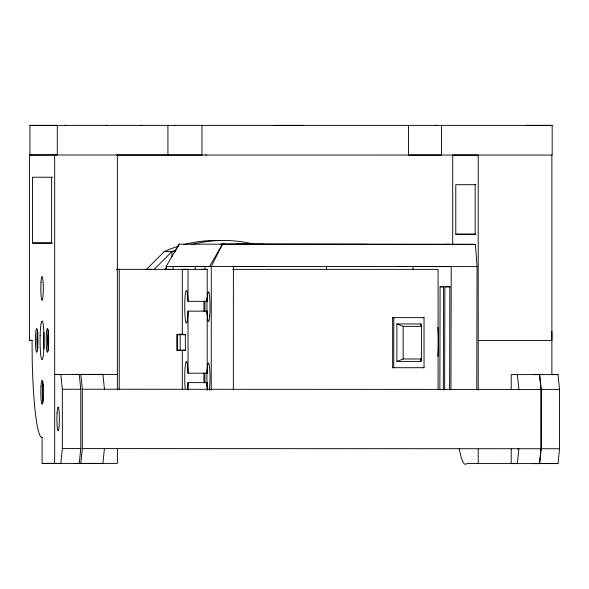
<?xml version="1.0" encoding="UTF-8"?>
<svg xmlns="http://www.w3.org/2000/svg" width="589" height="589" viewBox="0 0 589 589"><rect width="100%" height="100%" fill="white"/><g stroke="black" fill="none" stroke-linecap="round" stroke-linejoin="round"><path stroke-width="0.88" d="M117.366 374.427L54.674 374.427L60.814 374.427L62.346 389.255L62.346 448.582L60.807 463.41L42.121 463.403L42.121 437.082L41.576 437.509A97.244 10.057 90 0 1 32.233 360.983L32.056 340.376L29.45 340.376L29.45 154.988L31.269 154.988M51.604 177.245L51.604 243.043L32.52 243.036L32.52 177.237L52.509 177.237M54.674 463.41L54.674 155.003L201.968 155.025L201.968 125.391M79.25 463.41L80.781 448.582L80.781 389.255L79.25 374.427M80.759 463.418L82.313 448.59L82.335 389.233L80.803 374.413L74.641 374.435M117.366 448.73L117.366 463.41L42.121 463.403M117.366 390.021L117.366 155.003M119.228 389.174L119.228 269.364L116.556 269.357M166.172 269.136L166.172 266.39L179.093 244.17L475.367 244.347L477.038 266.596L476.781 389.27M171.959 256.797L171.959 251.562A126.679 125.994 -90 0 1 176.03 249.81M173.1 269.21L173.1 266.464L166.172 266.39M177.112 350.227L177.112 334.132M177.127 350.227L177.127 334.655L185.358 334.655L185.358 350.227L177.127 350.227L180.197 350.227L180.197 334.655L177.127 334.655M182.295 389.322L182.295 350.227L185.358 350.227M188.031 373.198L188.031 311.154L207.21 311.154L207.21 373.198L188.031 373.198L187.913 370.172A16.315 1.686 90 0 0 185.454 364.341A16.315 1.686 90 0 0 185.174 388.725M201.467 269.364L207.21 269.364L207.188 301.325L188.009 301.325L188.031 269.364L182.295 269.364L182.295 334.655L185.358 334.655M195.231 269.144L195.231 266.405L205.406 266.427M204.92 382.74L204.928 373.588M204.957 311.331L204.957 301.266M204.972 269.225L204.979 266.478L233.406 266.486L233.347 389.903M211.223 390.065L211.282 266.456L222.473 244.185L475.367 244.347M326.586 269.21L326.586 266.464M392.642 367.705L392.642 317.648L424.036 317.655L424.036 367.705L392.642 367.705L393.791 367.705L393.791 317.655L392.642 317.648M396.89 361.403L396.89 323.957L420.936 323.957L421.584 326.365L421.584 358.995L420.936 361.403L396.89 361.403L403.148 358.995L421.584 358.995M403.148 358.995L403.148 326.365L396.89 323.957M408.486 125.391L408.486 155.047L441.529 155.054L441.529 125.391M420.936 361.403L420.936 358.664M420.936 325.783L420.936 323.957M438.083 389.167L438.083 269.364L232.648 269.364M452.705 244.972L452.705 155.04L478.216 155.054L478.216 390.058M475.146 184.71L475.146 234.216L455.776 234.208L455.776 184.703L475.779 184.703M551.878 155.054L551.878 374.589L558.019 374.589L559.55 389.425L559.55 448.744L558.019 463.58L478.216 463.572L478.216 448.87M511.223 448.906L511.223 463.587L517.348 463.617L518.887 448.796L517.348 448.796M511.223 389.277L511.223 374.604L539.671 374.589L541.203 389.425L541.203 448.744L539.671 463.58M539.458 374.611L541.041 389.447L541.011 448.803L539.472 463.624L533.347 463.595M413.044 269.276L413.044 266.53L451.233 266.589L450.946 389.903M439.865 389.314L440.086 286.784L443.554 286.784L443.326 389.314M444.636 389.984L444.872 286.784L449.841 286.784L449.621 389.778M188.031 311.154L187.943 313.797A16.315 1.686 90 0 1 185.321 319.12A16.315 1.686 90 0 1 185.469 293.27A16.315 1.686 90 0 1 188.009 301.325M207.114 313.797L207.21 311.154M104.437 448.604L102.891 463.433L74.597 463.418M174.962 252.107L175.787 250.516M176.612 248.933L179.093 244.17M209.551 266.412L222.473 244.185M165.465 269.357L166.496 267.877M146.138 269.762L164.257 251.562A126.679 125.994 -90 0 1 178.349 246.195M153.832 269.769L171.959 251.562M224.74 244.199L220.89 244.229L367.197 244.28M303.615 125.391L273.789 125.391M96.765 374.442L102.928 374.42L104.467 389.248M195.231 266.405L173.1 266.464L205.701 266.412M65.983 125.391L65.217 125.391L65.872 125.391M106.145 125.391L106.903 125.391L106.248 125.391M140.226 125.383L142.111 125.383M526.08 125.376L552.165 125.391L552.165 155.054L116.644 155.032M29.943 125.383L57.288 125.391L57.288 154.951L29.943 155.04L29.943 125.383L552.165 125.391M206.511 155.032L205.833 155.032M29.45 154.988L54.674 155.003M455.776 234.208L475.779 234.208M32.52 243.036L52.509 243.036M445.63 244.295L448.708 244.302M164.257 251.562L175.61 251.562M232.5 266.486L477.038 266.596M116.674 269.35L207.21 269.364M145.535 269.342L151.27 269.35M164.706 269.342L170.449 269.35M422.887 317.648L424.036 317.655M403.148 326.365L421.584 326.365M179.704 334.132L182.295 334.132M29.45 340.376L32.174 340.376M478.216 340.442L551.878 340.442L551.878 331.519M422.887 367.705L424.036 367.705M73.11 374.427L102.928 374.42M533.531 374.589L558.019 374.589M187.56 389.734A16.315 1.686 90 0 0 188.031 382.614L207.203 382.607L207.203 389.962M62.346 389.255L80.781 389.255M82.335 389.233L541.041 389.447M517.37 389.439L518.916 389.439L517.333 374.604M541.203 389.425L559.55 389.425M62.346 448.582L80.781 448.582M82.313 448.59L559.55 448.744M478.216 463.572L466.841 463.565A123.859 12.811 90 0 1 459.221 448.619M533.531 463.572L558.019 463.58M434.815 125.383L436.405 125.383M235.968 244.214L263.99 244.251M367.19 266.522L369.494 266.53M396.772 266.522L406.668 266.537M440.086 286.784L443.561 286.791M444.872 286.784L450.217 286.791M173.865 125.391L174.867 125.391M235.953 266.434L263.982 266.5M207.092 370.172L207.21 373.198M188.031 382.614L188.031 389.962M167.917 125.391L167.924 154.944M207.571 389.999A14.828 1.539 -90 0 1 207.313 367.992A14.828 1.539 -90 0 1 209.61 367.992A14.828 1.539 -90 0 1 209.338 389.999M437.929 327.462A23.081 2.4 -89.9 0 1 437.936 356.352M191.153 244.715A126.679 125.994 -90 0 1 256.024 244.744M183.459 244.715A126.679 125.994 -90 0 1 220.323 240.54M203.978 311.338A16.315 1.686 90 0 1 204.008 301.251M207.041 298.24A16.315 1.686 90 0 1 207.188 301.325M203.993 382.872A16.315 1.686 90 0 1 203.985 372.793M207.203 382.607A16.315 1.686 90 0 1 207.019 386.472M37.946 348.261A8.158 0.847 90 0 1 37.321 340.376A8.158 0.847 90 0 1 37.946 332.498M43.321 400.167A8.158 0.847 90 0 1 42.695 392.289A8.158 0.847 90 0 1 43.321 384.411M48.688 348.261A8.158 0.847 90 0 1 48.062 340.383A8.158 0.847 90 0 1 48.688 332.505M37.46 350.124A11.898 1.23 90 0 1 37.46 330.635M48.291 350.683A11.898 1.23 90 0 1 48.291 330.083M42.923 402.589A11.898 1.23 90 0 1 42.923 381.989M43.954 348.798A19.282 1.995 90 0 1 43.755 340.678L43.814 335.678A19.282 1.995 90 0 1 43.932 332.498M40.126 335.678L40.067 340.678A19.282 1.995 90 0 0 41.834 359.533A19.282 1.995 90 0 0 43.998 345.088L44.057 340.089A19.282 1.995 90 0 0 42.29 321.226A19.282 1.995 90 0 0 40.126 335.678M209.728 315.432A14.828 1.539 -90 0 0 208.668 291.923A14.828 1.539 -90 0 0 207.078 312.634A14.828 1.539 -90 0 0 209.728 315.432M35.627 334.427A11.898 1.23 90 0 0 36.695 352.274A11.898 1.23 90 0 0 37.755 334.434A11.898 1.23 90 0 0 35.627 334.427M46.369 334.434A11.898 1.23 90 0 0 47.429 352.281A11.898 1.23 90 0 0 48.497 334.434A11.898 1.23 90 0 0 46.369 334.434M40.994 282.521A11.898 1.23 90 0 0 42.062 300.368A11.898 1.23 90 0 0 43.13 282.529A11.898 1.23 90 0 0 40.994 282.521M40.994 386.34A11.898 1.23 90 0 0 42.062 404.187A11.898 1.23 90 0 0 43.13 386.34A11.898 1.23 90 0 0 40.994 386.34M57.059 412.985A11.868 1.23 90 0 0 58.127 430.78A11.868 1.23 90 0 0 59.187 412.985A11.868 1.23 90 0 0 57.059 412.985"/></g></svg>
